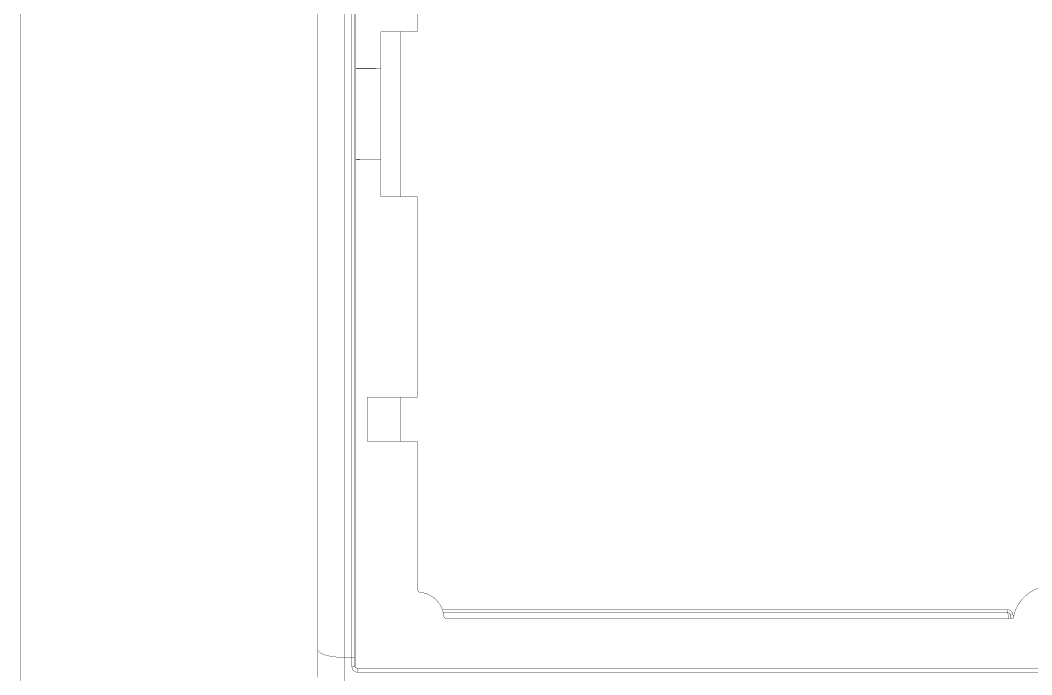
# Model space of a CAD drawing. Header units: inches. Extents: x 0 to 35.2, y -0.7 to 15.9.
# Drawn here: x 11.993 to 13.513, y 11.758 to 12.741 of the extents above; entities that cross this region are included whole.
import ezdxf

# ---------------------------------------------------------------- set-up
doc = ezdxf.new("R2010")
doc.units = ezdxf.units.IN
doc.header["$MEASUREMENT"] = 0
doc.layers.add('Dimensions', color=6, linetype='Continuous')

msp = doc.modelspace()

# ---------------------------------------------------------------- linework, layer by layer
at = {"layer": 'Dimensions'}
for points in [[(11.9933, -0.5315, 0.0005, 0.0005, 0), (11.9933, 15.6102, 0.0005, 0.0005, 0)], [(12.4974, 11.7681, 0.0005, 0.0005, 0), (12.4974, 13.4324, 0.0005, 0.0005, 0)], [(12.4403, 11.7954, 0.0005, 0.0005, 0), (12.4403, 13.4051, 0.0005, 0.0005, 0)], [(12.4797, 11.7838, 0.0005, 0.0005, 0), (12.4797, 13.4167, 0.0005, 0.0005, 0)], [(12.4915, 11.7838, 0.0005, 0.0005, 0), (12.4915, 13.4167, 0.0005, 0.0005, 0)], [(12.4954, 11.785, 0.0005, 0.0005, 0), (12.4954, 13.4155, 0.0005, 0.0005, 0)], [(12.5902, 12.7243, 0.0005, 0.0005, 0), (12.5902, 13.0255, 0.0005, 0.0005, 0)], [(12.5351, 12.7243, 0.0005, 0.0005, 0), (12.5902, 12.7243, 0.0005, 0.0005, 0)], [(12.5351, 12.6692, 0.0005, 0.0005, 0), (12.5351, 12.7243, 0.0005, 0.0005, 0)], [(12.5646, 12.4762, 0.0005, 0.0005, 0), (12.5646, 12.7243, 0.0005, 0.0005, 0)], [(12.4974, 12.6692, 0.0005, 0.0005, 0), (12.5351, 12.6692, 0.0005, 0.0005, 0)], [(12.4974, 12.6686, 0.0005, 0.0005, 0), (12.5351, 12.6692, 0.0005, 0.0005, 0)], [(12.5351, 12.5314, 0.0005, 0.0005, 0), (12.5351, 12.6692, 0.0005, 0.0005, 0)], [(12.4974, 12.5319, 0.0005, 0.0005, 0), (12.5351, 12.5314, 0.0005, 0.0005, 0)], [(12.4974, 12.5314, 0.0005, 0.0005, 0), (12.5351, 12.5314, 0.0005, 0.0005, 0)], [(12.5351, 12.4762, 0.0005, 0.0005, 0), (12.5351, 12.5314, 0.0005, 0.0005, 0)], [(12.5351, 12.4762, 0.0005, 0.0005, 0), (12.5902, 12.4762, 0.0005, 0.0005, 0)], [(12.5902, 12.1751, 0.0005, 0.0005, 0), (12.5902, 12.4762, 0.0005, 0.0005, 0)], [(12.5147, 12.1081, 0.0005, 0.0005, 0), (12.5147, 12.1751, 0.0005, 0.0005, 0)], [(12.5147, 12.1751, 0.0005, 0.0005, 0), (12.5902, 12.1751, 0.0005, 0.0005, 0)], [(12.5646, 12.1081, 0.0005, 0.0005, 0), (12.5646, 12.1751, 0.0005, 0.0005, 0)], [(12.5147, 12.1081, 0.0005, 0.0005, 0), (12.5902, 12.1081, 0.0005, 0.0005, 0)], [(12.5902, 11.8855, 0.0005, 0.0005, 0), (12.5902, 12.1081, 0.0005, 0.0005, 0)], [(12.5938, 11.8816, 0.0005, 0.0005, -0.387795), (12.5902, 11.8855, 0.0005, 0.0005, 0)], [(13.4849, 11.8424, 0.0005, 0.0005, -0.365977), (13.5431, 11.8916, 0.0005, 0.0005, 0)], [(12.5938, 11.8816, 0.0005, 0.0005, -0.361838), (12.6294, 11.846, 0.0005, 0.0005, 0)], [(12.6273, 11.8555, 0.0005, 0.0005, 0), (13.4764, 11.8555, 0.0005, 0.0005, 0)], [(13.4764, 11.8555, 0.0005, 0.0005, 0), (13.4765, 11.8555, 0.0005, 0.0005, 0)], [(13.4764, 11.8517, 0.0005, 0.0005, 0), (13.4764, 11.8555, 0.0005, 0.0005, 0)], [(13.4765, 11.8555, 0.0005, 0.0005, 0), (13.4766, 11.8555, 0.0005, 0.0005, 0)], [(13.4766, 11.8555, 0.0005, 0.0005, 0), (13.4767, 11.8555, 0.0005, 0.0005, 0)], [(13.4767, 11.8555, 0.0005, 0.0005, 0), (13.4768, 11.8555, 0.0005, 0.0005, 0)], [(13.4768, 11.8555, 0.0005, 0.0005, 0), (13.4769, 11.8555, 0.0005, 0.0005, 0)], [(13.4769, 11.8555, 0.0005, 0.0005, 0), (13.477, 11.8555, 0.0005, 0.0005, 0)], [(13.477, 11.8555, 0.0005, 0.0005, 0), (13.4772, 11.8555, 0.0005, 0.0005, 0)], [(13.4772, 11.8555, 0.0005, 0.0005, 0), (13.4773, 11.8555, 0.0005, 0.0005, 0)], [(13.4773, 11.8555, 0.0005, 0.0005, 0), (13.4774, 11.8555, 0.0005, 0.0005, 0)], [(13.4774, 11.8555, 0.0005, 0.0005, 0), (13.4775, 11.8555, 0.0005, 0.0005, 0)], [(13.4775, 11.8555, 0.0005, 0.0005, 0), (13.4776, 11.8554, 0.0005, 0.0005, 0)], [(13.4776, 11.8554, 0.0005, 0.0005, 0), (13.4777, 11.8554, 0.0005, 0.0005, 0)], [(13.4777, 11.8554, 0.0005, 0.0005, 0), (13.4778, 11.8554, 0.0005, 0.0005, 0)], [(13.4778, 11.8554, 0.0005, 0.0005, 0), (13.4779, 11.8554, 0.0005, 0.0005, 0)], [(13.4779, 11.8554, 0.0005, 0.0005, 0), (13.478, 11.8554, 0.0005, 0.0005, 0)], [(13.478, 11.8554, 0.0005, 0.0005, 0), (13.4781, 11.8554, 0.0005, 0.0005, 0)], [(13.4781, 11.8554, 0.0005, 0.0005, 0), (13.4782, 11.8553, 0.0005, 0.0005, 0)], [(13.4782, 11.8553, 0.0005, 0.0005, 0), (13.4783, 11.8553, 0.0005, 0.0005, 0)], [(13.4783, 11.8553, 0.0005, 0.0005, 0), (13.4784, 11.8553, 0.0005, 0.0005, 0)], [(13.4784, 11.8553, 0.0005, 0.0005, 0), (13.4785, 11.8553, 0.0005, 0.0005, 0)], [(13.4785, 11.8553, 0.0005, 0.0005, 0), (13.4786, 11.8552, 0.0005, 0.0005, 0)], [(13.4786, 11.8552, 0.0005, 0.0005, 0), (13.4787, 11.8552, 0.0005, 0.0005, 0)], [(13.4787, 11.8552, 0.0005, 0.0005, 0), (13.4788, 11.8552, 0.0005, 0.0005, 0)], [(13.4788, 11.8552, 0.0005, 0.0005, 0), (13.4789, 11.8551, 0.0005, 0.0005, 0)], [(13.4789, 11.8551, 0.0005, 0.0005, 0), (13.479, 11.8551, 0.0005, 0.0005, 0)], [(13.479, 11.8551, 0.0005, 0.0005, 0), (13.4791, 11.8551, 0.0005, 0.0005, 0)], [(13.4791, 11.8551, 0.0005, 0.0005, 0), (13.4792, 11.855, 0.0005, 0.0005, 0)], [(13.4792, 11.855, 0.0005, 0.0005, 0), (13.4793, 11.855, 0.0005, 0.0005, 0)], [(13.4793, 11.855, 0.0005, 0.0005, 0), (13.4794, 11.8549, 0.0005, 0.0005, 0)], [(13.4794, 11.8549, 0.0005, 0.0005, 0), (13.4795, 11.8549, 0.0005, 0.0005, 0)], [(13.4795, 11.8549, 0.0005, 0.0005, 0), (13.4796, 11.8549, 0.0005, 0.0005, 0)], [(13.4796, 11.8549, 0.0005, 0.0005, 0), (13.4797, 11.8548, 0.0005, 0.0005, 0)], [(13.4797, 11.8548, 0.0005, 0.0005, 0), (13.4797, 11.8548, 0.0005, 0.0005, 0)], [(13.4797, 11.8548, 0.0005, 0.0005, 0), (13.4798, 11.8547, 0.0005, 0.0005, 0)], [(13.4798, 11.8547, 0.0005, 0.0005, 0), (13.4799, 11.8547, 0.0005, 0.0005, 0)], [(13.4799, 11.8547, 0.0005, 0.0005, 0), (13.48, 11.8546, 0.0005, 0.0005, 0)], [(13.48, 11.8546, 0.0005, 0.0005, 0), (13.4801, 11.8546, 0.0005, 0.0005, 0)], [(13.4801, 11.8546, 0.0005, 0.0005, 0), (13.4802, 11.8545, 0.0005, 0.0005, 0)], [(13.4802, 11.8545, 0.0005, 0.0005, 0), (13.4803, 11.8545, 0.0005, 0.0005, 0)], [(13.4803, 11.8545, 0.0005, 0.0005, 0), (13.4804, 11.8544, 0.0005, 0.0005, 0)], [(12.6285, 11.8517, 0.0005, 0.0005, 0), (13.4764, 11.8517, 0.0005, 0.0005, 0)], [(12.6333, 11.8424, 0.0005, 0.0005, -0.387795), (12.6294, 11.846, 0.0005, 0.0005, 0)], [(12.6333, 11.8424, 0.0005, 0.0005, 0), (13.4849, 11.8424, 0.0005, 0.0005, 0)], [(13.4764, 11.8517, 0.0005, 0.0005, 0), (13.4786, 11.8424, 0.0005, 0.0005, 0)], [(13.4764, 11.8517, 0.0005, 0.0005, -0.139328), (13.4785, 11.8511, 0.0005, 0.0005, 0)], [(13.4785, 11.8511, 0.0005, 0.0005, -0.131675), (13.4799, 11.8494, 0.0005, 0.0005, 0)], [(13.4799, 11.8494, 0.0005, 0.0005, -0.024938), (13.4804, 11.8484, 0.0005, 0.0005, 0)], [(13.4804, 11.8544, 0.0005, 0.0005, 0), (13.4805, 11.8544, 0.0005, 0.0005, 0)], [(13.4804, 11.8484, 0.0005, 0.0005, 0), (13.4841, 11.8495, 0.0005, 0.0005, 0)], [(13.4804, 11.8484, 0.0005, 0.0005, 0), (13.4818, 11.8424, 0.0005, 0.0005, 0)], [(13.4804, 11.8484, 0.0005, 0.0005, 0), (13.482, 11.8424, 0.0005, 0.0005, 0)], [(13.4805, 11.8544, 0.0005, 0.0005, 0), (13.4806, 11.8543, 0.0005, 0.0005, 0)], [(13.4806, 11.8543, 0.0005, 0.0005, 0), (13.4807, 11.8543, 0.0005, 0.0005, 0)], [(13.4807, 11.8543, 0.0005, 0.0005, 0), (13.4808, 11.8542, 0.0005, 0.0005, 0)], [(13.4808, 11.8542, 0.0005, 0.0005, 0), (13.4808, 11.8542, 0.0005, 0.0005, 0)], [(13.4808, 11.8542, 0.0005, 0.0005, 0), (13.4809, 11.8541, 0.0005, 0.0005, 0)], [(13.4809, 11.8541, 0.0005, 0.0005, 0), (13.481, 11.854, 0.0005, 0.0005, 0)], [(13.481, 11.854, 0.0005, 0.0005, 0), (13.4811, 11.854, 0.0005, 0.0005, 0)], [(13.4811, 11.854, 0.0005, 0.0005, 0), (13.4812, 11.8539, 0.0005, 0.0005, 0)], [(13.4812, 11.8539, 0.0005, 0.0005, 0), (13.4813, 11.8538, 0.0005, 0.0005, 0)], [(13.4813, 11.8538, 0.0005, 0.0005, 0), (13.4813, 11.8538, 0.0005, 0.0005, 0)], [(13.4813, 11.8538, 0.0005, 0.0005, 0), (13.4814, 11.8537, 0.0005, 0.0005, 0)], [(13.4814, 11.8537, 0.0005, 0.0005, 0), (13.4815, 11.8536, 0.0005, 0.0005, 0)], [(13.4815, 11.8536, 0.0005, 0.0005, 0), (13.4816, 11.8536, 0.0005, 0.0005, 0)], [(13.4816, 11.8536, 0.0005, 0.0005, 0), (13.4817, 11.8535, 0.0005, 0.0005, 0)], [(13.4817, 11.8535, 0.0005, 0.0005, 0), (13.4817, 11.8534, 0.0005, 0.0005, 0)], [(13.4817, 11.8534, 0.0005, 0.0005, 0), (13.4818, 11.8534, 0.0005, 0.0005, 0)], [(13.4818, 11.8534, 0.0005, 0.0005, 0), (13.4819, 11.8533, 0.0005, 0.0005, 0)], [(13.482, 11.8532, 0.0005, 0.0005, 0), (13.4821, 11.8531, 0.0005, 0.0005, 0)], [(13.4819, 11.8533, 0.0005, 0.0005, 0), (13.482, 11.8532, 0.0005, 0.0005, 0)], [(13.4821, 11.8531, 0.0005, 0.0005, 0), (13.4821, 11.8531, 0.0005, 0.0005, 0)], [(13.4821, 11.8531, 0.0005, 0.0005, 0), (13.4822, 11.853, 0.0005, 0.0005, 0)], [(13.4822, 11.853, 0.0005, 0.0005, 0), (13.4823, 11.8529, 0.0005, 0.0005, 0)], [(13.4823, 11.8529, 0.0005, 0.0005, 0), (13.4823, 11.8528, 0.0005, 0.0005, 0)], [(13.4823, 11.8528, 0.0005, 0.0005, 0), (13.4824, 11.8527, 0.0005, 0.0005, 0)], [(13.4824, 11.8527, 0.0005, 0.0005, 0), (13.4825, 11.8527, 0.0005, 0.0005, 0)], [(13.4825, 11.8527, 0.0005, 0.0005, 0), (13.4826, 11.8526, 0.0005, 0.0005, 0)], [(13.4826, 11.8526, 0.0005, 0.0005, 0), (13.4826, 11.8525, 0.0005, 0.0005, 0)], [(13.4827, 11.8524, 0.0005, 0.0005, 0), (13.4827, 11.8523, 0.0005, 0.0005, 0)], [(13.4826, 11.8525, 0.0005, 0.0005, 0), (13.4827, 11.8524, 0.0005, 0.0005, 0)], [(13.4827, 11.8523, 0.0005, 0.0005, 0), (13.4828, 11.8522, 0.0005, 0.0005, 0)], [(13.4828, 11.8522, 0.0005, 0.0005, 0), (13.4829, 11.8522, 0.0005, 0.0005, 0)], [(13.4829, 11.8522, 0.0005, 0.0005, 0), (13.4829, 11.8521, 0.0005, 0.0005, 0)], [(13.4829, 11.8521, 0.0005, 0.0005, 0), (13.483, 11.852, 0.0005, 0.0005, 0)], [(13.483, 11.852, 0.0005, 0.0005, 0), (13.4831, 11.8519, 0.0005, 0.0005, 0)], [(13.4831, 11.8519, 0.0005, 0.0005, 0), (13.4831, 11.8518, 0.0005, 0.0005, 0)], [(13.4831, 11.8518, 0.0005, 0.0005, 0), (13.4832, 11.8517, 0.0005, 0.0005, 0)], [(13.4832, 11.8517, 0.0005, 0.0005, 0), (13.4832, 11.8516, 0.0005, 0.0005, 0)], [(13.4832, 11.8516, 0.0005, 0.0005, 0), (13.4833, 11.8515, 0.0005, 0.0005, 0)], [(13.4833, 11.8515, 0.0005, 0.0005, 0), (13.4833, 11.8514, 0.0005, 0.0005, 0)], [(13.4833, 11.8514, 0.0005, 0.0005, 0), (13.4834, 11.8513, 0.0005, 0.0005, 0)], [(13.4834, 11.8513, 0.0005, 0.0005, 0), (13.4834, 11.8512, 0.0005, 0.0005, 0)], [(13.4834, 11.8512, 0.0005, 0.0005, 0), (13.4835, 11.8512, 0.0005, 0.0005, 0)], [(13.4835, 11.8512, 0.0005, 0.0005, 0), (13.4835, 11.8511, 0.0005, 0.0005, 0)], [(13.4835, 11.8511, 0.0005, 0.0005, 0), (13.4836, 11.851, 0.0005, 0.0005, 0)], [(13.4836, 11.851, 0.0005, 0.0005, 0), (13.4836, 11.8509, 0.0005, 0.0005, 0)], [(13.4836, 11.8509, 0.0005, 0.0005, 0), (13.4837, 11.8508, 0.0005, 0.0005, 0)], [(13.4837, 11.8508, 0.0005, 0.0005, 0), (13.4837, 11.8507, 0.0005, 0.0005, 0)], [(13.4837, 11.8507, 0.0005, 0.0005, 0), (13.4838, 11.8506, 0.0005, 0.0005, 0)], [(13.4838, 11.8506, 0.0005, 0.0005, 0), (13.4838, 11.8505, 0.0005, 0.0005, 0)], [(13.4838, 11.8505, 0.0005, 0.0005, 0), (13.4838, 11.8504, 0.0005, 0.0005, 0)], [(13.4838, 11.8504, 0.0005, 0.0005, 0), (13.4839, 11.8503, 0.0005, 0.0005, 0)], [(13.4839, 11.8503, 0.0005, 0.0005, 0), (13.4839, 11.8502, 0.0005, 0.0005, 0)], [(13.4839, 11.8502, 0.0005, 0.0005, 0), (13.484, 11.8501, 0.0005, 0.0005, 0)], [(13.484, 11.8501, 0.0005, 0.0005, 0), (13.484, 11.85, 0.0005, 0.0005, 0)], [(13.484, 11.85, 0.0005, 0.0005, 0), (13.484, 11.8499, 0.0005, 0.0005, 0)], [(13.484, 11.8499, 0.0005, 0.0005, 0), (13.4841, 11.8498, 0.0005, 0.0005, 0)], [(13.4841, 11.8498, 0.0005, 0.0005, 0), (13.4841, 11.8497, 0.0005, 0.0005, 0)], [(13.4841, 11.8497, 0.0005, 0.0005, 0), (13.4841, 11.8496, 0.0005, 0.0005, 0)], [(13.4841, 11.8496, 0.0005, 0.0005, 0), (13.4841, 11.8495, 0.0005, 0.0005, 0)], [(13.4841, 11.8495, 0.0005, 0.0005, 0), (13.4854, 11.8449, 0.0005, 0.0005, 0)], [(12.4403, 11.7954, 0.0005, 0.0005, 0), (12.4411, 11.7932, 0.0005, 0.0005, 0)], [(12.4403, 11.7538, 0.0005, 0.0005, 0), (12.4403, 11.7954, 0.0005, 0.0005, 0)], [(12.4411, 11.7932, 0.0005, 0.0005, 0), (12.4433, 11.791, 0.0005, 0.0005, 0)], [(12.4433, 11.791, 0.0005, 0.0005, 0), (12.447, 11.789, 0.0005, 0.0005, 0)], [(12.447, 11.789, 0.0005, 0.0005, 0), (12.4519, 11.7872, 0.0005, 0.0005, 0)], [(12.4519, 11.7872, 0.0005, 0.0005, 0), (12.4578, 11.7858, 0.0005, 0.0005, 0)], [(12.4578, 11.7858, 0.0005, 0.0005, 0), (12.4646, 11.7847, 0.0005, 0.0005, 0)], [(12.4646, 11.7847, 0.0005, 0.0005, 0), (12.472, 11.784, 0.0005, 0.0005, 0)], [(12.472, 11.784, 0.0005, 0.0005, 0), (12.4797, 11.7838, 0.0005, 0.0005, 0)], [(12.4797, 11.7838, 0.0005, 0.0005, 0), (12.4915, 11.7838, 0.0005, 0.0005, 0)], [(12.4797, 11.7144, 0.0005, 0.0005, 0), (12.4797, 11.7838, 0.0005, 0.0005, 0)], [(12.4915, 11.7838, 0.0005, 0.0005, 0), (12.4923, 11.7838, 0.0005, 0.0005, 0)], [(12.4915, 11.7698, 0.0005, 0.0005, 0), (12.4915, 11.7838, 0.0005, 0.0005, 0)], [(12.4923, 11.7838, 0.0005, 0.0005, 0), (12.493, 11.7839, 0.0005, 0.0005, 0)], [(12.493, 11.7839, 0.0005, 0.0005, 0), (12.4937, 11.784, 0.0005, 0.0005, 0)], [(12.4937, 11.784, 0.0005, 0.0005, 0), (12.4943, 11.7841, 0.0005, 0.0005, 0)], [(12.4943, 11.7841, 0.0005, 0.0005, 0), (12.4948, 11.7843, 0.0005, 0.0005, 0)], [(12.4948, 11.7843, 0.0005, 0.0005, 0), (12.4951, 11.7845, 0.0005, 0.0005, 0)], [(12.4951, 11.7845, 0.0005, 0.0005, 0), (12.4954, 11.7847, 0.0005, 0.0005, 0)], [(12.4954, 11.7847, 0.0005, 0.0005, 0), (12.4954, 11.785, 0.0005, 0.0005, 0)], [(12.4954, 11.7715, 0.0005, 0.0005, 0), (12.4954, 11.785, 0.0005, 0.0005, 0)], [(12.4938, 11.7701, 0.0005, 0.0005, -0.069905), (12.4915, 11.7698, 0.0005, 0.0005, 0)], [(12.4928, 11.7652, 0.0005, 0.0005, -0.125365), (12.4915, 11.7698, 0.0005, 0.0005, 0)], [(12.4967, 11.7621, 0.0005, 0.0005, -0.161625), (12.4928, 11.7652, 0.0005, 0.0005, 0)], [(12.4947, 11.7705, 0.0005, 0.0005, -0.054122), (12.4938, 11.7701, 0.0005, 0.0005, 0)], [(12.4952, 11.771, 0.0005, 0.0005, -0.117062), (12.4947, 11.7705, 0.0005, 0.0005, 0)], [(12.4954, 11.7715, 0.0005, 0.0005, -0.08112), (12.4952, 11.771, 0.0005, 0.0005, 0)], [(12.4994, 11.7676, 0.0005, 0.0005, -0.414688), (12.4954, 11.7715, 0.0005, 0.0005, 0)], [(12.4994, 11.7616, 0.0005, 0.0005, 0), (12.4994, 11.7676, 0.0005, 0.0005, 0)], [(12.4994, 11.7676, 0.0005, 0.0005, 0), (15.8385, 11.7676, 0.0005, 0.0005, 0)], [(12.4994, 11.7616, 0.0005, 0.0005, -0.049881), (12.4967, 11.7621, 0.0005, 0.0005, 0)], [(12.4994, 11.7616, 0.0005, 0.0005, 0), (15.8385, 11.7616, 0.0005, 0.0005, 0)]]:
    msp.add_lwpolyline(points, format="xyseb", dxfattribs=at)
for points in [[(12.535, 12.7243, 0.00025, 0.00025, 1), (12.5352, 12.7243, 0.00025, 0.00025, 1)], [(12.535, 12.7243, 0.00025, 0.00025, 1), (12.5352, 12.7243, 0.00025, 0.00025, 1)], [(12.5645, 12.7243, 0.00025, 0.00025, 1), (12.5647, 12.7243, 0.00025, 0.00025, 1)], [(12.5901, 12.7243, 0.00025, 0.00025, 1), (12.5903, 12.7243, 0.00025, 0.00025, 1)], [(12.5901, 12.7243, 0.00025, 0.00025, 1), (12.5903, 12.7243, 0.00025, 0.00025, 1)], [(12.4973, 12.6692, 0.00025, 0.00025, 1), (12.4975, 12.6692, 0.00025, 0.00025, 1)], [(12.4973, 12.6686, 0.00025, 0.00025, 1), (12.4975, 12.6686, 0.00025, 0.00025, 1)], [(12.535, 12.6692, 0.00025, 0.00025, 1), (12.5352, 12.6692, 0.00025, 0.00025, 1)], [(12.535, 12.6692, 0.00025, 0.00025, 1), (12.5352, 12.6692, 0.00025, 0.00025, 1)], [(12.535, 12.6692, 0.00025, 0.00025, 1), (12.5352, 12.6692, 0.00025, 0.00025, 1)], [(12.535, 12.6692, 0.00025, 0.00025, 1), (12.5352, 12.6692, 0.00025, 0.00025, 1)], [(12.4973, 12.5319, 0.00025, 0.00025, 1), (12.4975, 12.5319, 0.00025, 0.00025, 1)], [(12.4973, 12.5314, 0.00025, 0.00025, 1), (12.4975, 12.5314, 0.00025, 0.00025, 1)], [(12.535, 12.5314, 0.00025, 0.00025, 1), (12.5352, 12.5314, 0.00025, 0.00025, 1)], [(12.535, 12.5314, 0.00025, 0.00025, 1), (12.5352, 12.5314, 0.00025, 0.00025, 1)], [(12.535, 12.5314, 0.00025, 0.00025, 1), (12.5352, 12.5314, 0.00025, 0.00025, 1)], [(12.535, 12.5314, 0.00025, 0.00025, 1), (12.5352, 12.5314, 0.00025, 0.00025, 1)], [(12.535, 12.4762, 0.00025, 0.00025, 1), (12.5352, 12.4762, 0.00025, 0.00025, 1)], [(12.535, 12.4762, 0.00025, 0.00025, 1), (12.5352, 12.4762, 0.00025, 0.00025, 1)], [(12.5645, 12.4762, 0.00025, 0.00025, 1), (12.5647, 12.4762, 0.00025, 0.00025, 1)], [(12.5901, 12.4762, 0.00025, 0.00025, 1), (12.5903, 12.4762, 0.00025, 0.00025, 1)], [(12.5901, 12.4762, 0.00025, 0.00025, 1), (12.5903, 12.4762, 0.00025, 0.00025, 1)], [(12.5146, 12.1751, 0.00025, 0.00025, 1), (12.5148, 12.1751, 0.00025, 0.00025, 1)], [(12.5146, 12.1751, 0.00025, 0.00025, 1), (12.5148, 12.1751, 0.00025, 0.00025, 1)], [(12.5645, 12.1751, 0.00025, 0.00025, 1), (12.5647, 12.1751, 0.00025, 0.00025, 1)], [(12.5901, 12.1751, 0.00025, 0.00025, 1), (12.5903, 12.1751, 0.00025, 0.00025, 1)], [(12.5901, 12.1751, 0.00025, 0.00025, 1), (12.5903, 12.1751, 0.00025, 0.00025, 1)], [(12.5146, 12.1081, 0.00025, 0.00025, 1), (12.5148, 12.1081, 0.00025, 0.00025, 1)], [(12.5146, 12.1081, 0.00025, 0.00025, 1), (12.5148, 12.1081, 0.00025, 0.00025, 1)], [(12.5645, 12.1081, 0.00025, 0.00025, 1), (12.5647, 12.1081, 0.00025, 0.00025, 1)], [(12.5901, 12.1081, 0.00025, 0.00025, 1), (12.5903, 12.1081, 0.00025, 0.00025, 1)], [(12.5901, 12.1081, 0.00025, 0.00025, 1), (12.5903, 12.1081, 0.00025, 0.00025, 1)], [(12.5901, 11.8855, 0.00025, 0.00025, 1), (12.5903, 11.8855, 0.00025, 0.00025, 1)], [(12.5901, 11.8855, 0.00025, 0.00025, 1), (12.5903, 11.8855, 0.00025, 0.00025, 1)], [(12.5937, 11.8816, 0.00025, 0.00025, 1), (12.5939, 11.8816, 0.00025, 0.00025, 1)], [(12.5937, 11.8816, 0.00025, 0.00025, 1), (12.5939, 11.8816, 0.00025, 0.00025, 1)], [(12.6272, 11.8555, 0.00025, 0.00025, 1), (12.6274, 11.8555, 0.00025, 0.00025, 1)], [(13.4763, 11.8555, 0.00025, 0.00025, 1), (13.4766, 11.8555, 0.00025, 0.00025, 1)], [(13.4763, 11.8555, 0.00025, 0.00025, 1), (13.4766, 11.8555, 0.00025, 0.00025, 1)], [(13.4763, 11.8555, 0.00025, 0.00025, 1), (13.4766, 11.8555, 0.00025, 0.00025, 1)], [(13.4764, 11.8555, 0.00025, 0.00025, 1), (13.4767, 11.8555, 0.00025, 0.00025, 1)], [(13.4764, 11.8555, 0.00025, 0.00025, 1), (13.4767, 11.8555, 0.00025, 0.00025, 1)], [(13.4765, 11.8555, 0.00025, 0.00025, 1), (13.4768, 11.8555, 0.00025, 0.00025, 1)], [(13.4765, 11.8555, 0.00025, 0.00025, 1), (13.4768, 11.8555, 0.00025, 0.00025, 1)], [(13.4766, 11.8555, 0.00025, 0.00025, 1), (13.4769, 11.8555, 0.00025, 0.00025, 1)], [(13.4766, 11.8555, 0.00025, 0.00025, 1), (13.4769, 11.8555, 0.00025, 0.00025, 1)], [(13.4767, 11.8555, 0.00025, 0.00025, 1), (13.477, 11.8555, 0.00025, 0.00025, 1)], [(13.4767, 11.8555, 0.00025, 0.00025, 1), (13.477, 11.8555, 0.00025, 0.00025, 1)], [(13.4768, 11.8555, 0.00025, 0.00025, 1), (13.4771, 11.8555, 0.00025, 0.00025, 1)], [(13.4768, 11.8555, 0.00025, 0.00025, 1), (13.4771, 11.8555, 0.00025, 0.00025, 1)], [(13.4769, 11.8555, 0.00025, 0.00025, 1), (13.4772, 11.8555, 0.00025, 0.00025, 1)], [(13.4769, 11.8555, 0.00025, 0.00025, 1), (13.4772, 11.8555, 0.00025, 0.00025, 1)], [(13.477, 11.8555, 0.00025, 0.00025, 1), (13.4773, 11.8555, 0.00025, 0.00025, 1)], [(13.477, 11.8555, 0.00025, 0.00025, 1), (13.4773, 11.8555, 0.00025, 0.00025, 1)], [(13.4771, 11.8555, 0.00025, 0.00025, 1), (13.4774, 11.8555, 0.00025, 0.00025, 1)], [(13.4771, 11.8555, 0.00025, 0.00025, 1), (13.4774, 11.8555, 0.00025, 0.00025, 1)], [(13.4772, 11.8555, 0.00025, 0.00025, 1), (13.4775, 11.8555, 0.00025, 0.00025, 1)], [(13.4772, 11.8555, 0.00025, 0.00025, 1), (13.4775, 11.8555, 0.00025, 0.00025, 1)], [(13.4773, 11.8555, 0.00025, 0.00025, 1), (13.4776, 11.8555, 0.00025, 0.00025, 1)], [(13.4773, 11.8555, 0.00025, 0.00025, 1), (13.4776, 11.8555, 0.00025, 0.00025, 1)], [(13.4774, 11.8554, 0.00025, 0.00025, 1), (13.4777, 11.8554, 0.00025, 0.00025, 1)], [(13.4774, 11.8554, 0.00025, 0.00025, 1), (13.4777, 11.8554, 0.00025, 0.00025, 1)], [(13.4775, 11.8554, 0.00025, 0.00025, 1), (13.4778, 11.8554, 0.00025, 0.00025, 1)], [(13.4775, 11.8554, 0.00025, 0.00025, 1), (13.4778, 11.8554, 0.00025, 0.00025, 1)], [(13.4776, 11.8554, 0.00025, 0.00025, 1), (13.4779, 11.8554, 0.00025, 0.00025, 1)], [(13.4776, 11.8554, 0.00025, 0.00025, 1), (13.4779, 11.8554, 0.00025, 0.00025, 1)], [(13.4777, 11.8554, 0.00025, 0.00025, 1), (13.478, 11.8554, 0.00025, 0.00025, 1)], [(13.4777, 11.8554, 0.00025, 0.00025, 1), (13.478, 11.8554, 0.00025, 0.00025, 1)], [(13.4778, 11.8554, 0.00025, 0.00025, 1), (13.4781, 11.8554, 0.00025, 0.00025, 1)], [(13.4778, 11.8554, 0.00025, 0.00025, 1), (13.4781, 11.8554, 0.00025, 0.00025, 1)], [(13.4779, 11.8554, 0.00025, 0.00025, 1), (13.4782, 11.8554, 0.00025, 0.00025, 1)], [(13.4779, 11.8554, 0.00025, 0.00025, 1), (13.4782, 11.8554, 0.00025, 0.00025, 1)], [(13.478, 11.8553, 0.00025, 0.00025, 1), (13.4783, 11.8553, 0.00025, 0.00025, 1)], [(13.478, 11.8553, 0.00025, 0.00025, 1), (13.4783, 11.8553, 0.00025, 0.00025, 1)], [(13.4782, 11.8553, 0.00025, 0.00025, 1), (13.4784, 11.8553, 0.00025, 0.00025, 1)], [(13.4782, 11.8553, 0.00025, 0.00025, 1), (13.4784, 11.8553, 0.00025, 0.00025, 1)], [(13.4783, 11.8553, 0.00025, 0.00025, 1), (13.4785, 11.8553, 0.00025, 0.00025, 1)], [(13.4783, 11.8553, 0.00025, 0.00025, 1), (13.4785, 11.8553, 0.00025, 0.00025, 1)], [(13.4784, 11.8553, 0.00025, 0.00025, 1), (13.4786, 11.8553, 0.00025, 0.00025, 1)], [(13.4784, 11.8553, 0.00025, 0.00025, 1), (13.4786, 11.8553, 0.00025, 0.00025, 1)], [(13.4785, 11.8552, 0.00025, 0.00025, 1), (13.4787, 11.8552, 0.00025, 0.00025, 1)], [(13.4785, 11.8552, 0.00025, 0.00025, 1), (13.4787, 11.8552, 0.00025, 0.00025, 1)], [(13.4786, 11.8552, 0.00025, 0.00025, 1), (13.4788, 11.8552, 0.00025, 0.00025, 1)], [(13.4786, 11.8552, 0.00025, 0.00025, 1), (13.4788, 11.8552, 0.00025, 0.00025, 1)], [(13.4787, 11.8552, 0.00025, 0.00025, 1), (13.4789, 11.8552, 0.00025, 0.00025, 1)], [(13.4787, 11.8552, 0.00025, 0.00025, 1), (13.4789, 11.8552, 0.00025, 0.00025, 1)], [(13.4788, 11.8551, 0.00025, 0.00025, 1), (13.479, 11.8551, 0.00025, 0.00025, 1)], [(13.4788, 11.8551, 0.00025, 0.00025, 1), (13.479, 11.8551, 0.00025, 0.00025, 1)], [(13.4789, 11.8551, 0.00025, 0.00025, 1), (13.4791, 11.8551, 0.00025, 0.00025, 1)], [(13.4789, 11.8551, 0.00025, 0.00025, 1), (13.4791, 11.8551, 0.00025, 0.00025, 1)], [(13.4789, 11.8551, 0.00025, 0.00025, 1), (13.4792, 11.8551, 0.00025, 0.00025, 1)], [(13.4789, 11.8551, 0.00025, 0.00025, 1), (13.4792, 11.8551, 0.00025, 0.00025, 1)], [(13.479, 11.855, 0.00025, 0.00025, 1), (13.4793, 11.855, 0.00025, 0.00025, 1)], [(13.479, 11.855, 0.00025, 0.00025, 1), (13.4793, 11.855, 0.00025, 0.00025, 1)], [(13.4791, 11.855, 0.00025, 0.00025, 1), (13.4794, 11.855, 0.00025, 0.00025, 1)], [(13.4791, 11.855, 0.00025, 0.00025, 1), (13.4794, 11.855, 0.00025, 0.00025, 1)], [(13.4792, 11.8549, 0.00025, 0.00025, 1), (13.4795, 11.8549, 0.00025, 0.00025, 1)], [(13.4792, 11.8549, 0.00025, 0.00025, 1), (13.4795, 11.8549, 0.00025, 0.00025, 1)], [(13.4793, 11.8549, 0.00025, 0.00025, 1), (13.4796, 11.8549, 0.00025, 0.00025, 1)], [(13.4793, 11.8549, 0.00025, 0.00025, 1), (13.4796, 11.8549, 0.00025, 0.00025, 1)], [(13.4794, 11.8549, 0.00025, 0.00025, 1), (13.4797, 11.8549, 0.00025, 0.00025, 1)], [(13.4794, 11.8549, 0.00025, 0.00025, 1), (13.4797, 11.8549, 0.00025, 0.00025, 1)], [(13.4795, 11.8548, 0.00025, 0.00025, 1), (13.4798, 11.8548, 0.00025, 0.00025, 1)], [(13.4795, 11.8548, 0.00025, 0.00025, 1), (13.4798, 11.8548, 0.00025, 0.00025, 1)], [(13.4796, 11.8548, 0.00025, 0.00025, 1), (13.4799, 11.8548, 0.00025, 0.00025, 1)], [(13.4796, 11.8548, 0.00025, 0.00025, 1), (13.4799, 11.8548, 0.00025, 0.00025, 1)], [(13.4797, 11.8547, 0.00025, 0.00025, 1), (13.48, 11.8547, 0.00025, 0.00025, 1)], [(13.4797, 11.8547, 0.00025, 0.00025, 1), (13.48, 11.8547, 0.00025, 0.00025, 1)], [(13.4798, 11.8547, 0.00025, 0.00025, 1), (13.4801, 11.8547, 0.00025, 0.00025, 1)], [(13.4798, 11.8547, 0.00025, 0.00025, 1), (13.4801, 11.8547, 0.00025, 0.00025, 1)], [(13.4799, 11.8546, 0.00025, 0.00025, 1), (13.4802, 11.8546, 0.00025, 0.00025, 1)], [(13.4799, 11.8546, 0.00025, 0.00025, 1), (13.4802, 11.8546, 0.00025, 0.00025, 1)], [(13.48, 11.8546, 0.00025, 0.00025, 1), (13.4802, 11.8546, 0.00025, 0.00025, 1)], [(13.48, 11.8546, 0.00025, 0.00025, 1), (13.4802, 11.8546, 0.00025, 0.00025, 1)], [(13.4801, 11.8545, 0.00025, 0.00025, 1), (13.4803, 11.8545, 0.00025, 0.00025, 1)], [(13.4801, 11.8545, 0.00025, 0.00025, 1), (13.4803, 11.8545, 0.00025, 0.00025, 1)], [(13.4802, 11.8545, 0.00025, 0.00025, 1), (13.4804, 11.8545, 0.00025, 0.00025, 1)], [(13.4802, 11.8545, 0.00025, 0.00025, 1), (13.4804, 11.8545, 0.00025, 0.00025, 1)], [(12.6283, 11.8517, 0.00025, 0.00025, 1), (12.6286, 11.8517, 0.00025, 0.00025, 1)], [(12.6293, 11.846, 0.00025, 0.00025, 1), (12.6295, 11.846, 0.00025, 0.00025, 1)], [(12.6293, 11.846, 0.00025, 0.00025, 1), (12.6295, 11.846, 0.00025, 0.00025, 1)], [(12.6332, 11.8424, 0.00025, 0.00025, 1), (12.6335, 11.8424, 0.00025, 0.00025, 1)], [(12.6332, 11.8424, 0.00025, 0.00025, 1), (12.6335, 11.8424, 0.00025, 0.00025, 1)], [(13.4763, 11.8517, 0.00025, 0.00025, 1), (13.4766, 11.8517, 0.00025, 0.00025, 1)], [(13.4763, 11.8517, 0.00025, 0.00025, 1), (13.4766, 11.8517, 0.00025, 0.00025, 1)], [(13.4763, 11.8517, 0.00025, 0.00025, 1), (13.4766, 11.8517, 0.00025, 0.00025, 1)], [(13.4763, 11.8517, 0.00025, 0.00025, 1), (13.4766, 11.8517, 0.00025, 0.00025, 1)], [(13.4784, 11.8511, 0.00025, 0.00025, 1), (13.4786, 11.8511, 0.00025, 0.00025, 1)], [(13.4784, 11.8511, 0.00025, 0.00025, 1), (13.4786, 11.8511, 0.00025, 0.00025, 1)], [(13.4785, 11.8424, 0.00025, 0.00025, 1), (13.4788, 11.8424, 0.00025, 0.00025, 1)], [(13.4798, 11.8494, 0.00025, 0.00025, 1), (13.4801, 11.8494, 0.00025, 0.00025, 1)], [(13.4798, 11.8494, 0.00025, 0.00025, 1), (13.4801, 11.8494, 0.00025, 0.00025, 1)], [(13.4803, 11.8544, 0.00025, 0.00025, 1), (13.4805, 11.8544, 0.00025, 0.00025, 1)], [(13.4803, 11.8544, 0.00025, 0.00025, 1), (13.4805, 11.8544, 0.00025, 0.00025, 1)], [(13.4802, 11.8484, 0.00025, 0.00025, 1), (13.4805, 11.8484, 0.00025, 0.00025, 1)], [(13.4802, 11.8484, 0.00025, 0.00025, 1), (13.4805, 11.8484, 0.00025, 0.00025, 1)], [(13.4802, 11.8484, 0.00025, 0.00025, 1), (13.4805, 11.8484, 0.00025, 0.00025, 1)], [(13.4802, 11.8484, 0.00025, 0.00025, 1), (13.4805, 11.8484, 0.00025, 0.00025, 1)], [(13.4804, 11.8544, 0.00025, 0.00025, 1), (13.4806, 11.8544, 0.00025, 0.00025, 1)], [(13.4804, 11.8544, 0.00025, 0.00025, 1), (13.4806, 11.8544, 0.00025, 0.00025, 1)], [(13.4805, 11.8543, 0.00025, 0.00025, 1), (13.4807, 11.8543, 0.00025, 0.00025, 1)], [(13.4805, 11.8543, 0.00025, 0.00025, 1), (13.4807, 11.8543, 0.00025, 0.00025, 1)], [(13.4805, 11.8543, 0.00025, 0.00025, 1), (13.4808, 11.8543, 0.00025, 0.00025, 1)], [(13.4805, 11.8543, 0.00025, 0.00025, 1), (13.4808, 11.8543, 0.00025, 0.00025, 1)], [(13.4806, 11.8542, 0.00025, 0.00025, 1), (13.4809, 11.8542, 0.00025, 0.00025, 1)], [(13.4806, 11.8542, 0.00025, 0.00025, 1), (13.4809, 11.8542, 0.00025, 0.00025, 1)], [(13.4807, 11.8542, 0.00025, 0.00025, 1), (13.481, 11.8542, 0.00025, 0.00025, 1)], [(13.4807, 11.8542, 0.00025, 0.00025, 1), (13.481, 11.8542, 0.00025, 0.00025, 1)], [(13.4808, 11.8541, 0.00025, 0.00025, 1), (13.4811, 11.8541, 0.00025, 0.00025, 1)], [(13.4808, 11.8541, 0.00025, 0.00025, 1), (13.4811, 11.8541, 0.00025, 0.00025, 1)], [(13.4809, 11.854, 0.00025, 0.00025, 1), (13.4811, 11.854, 0.00025, 0.00025, 1)], [(13.4809, 11.854, 0.00025, 0.00025, 1), (13.4811, 11.854, 0.00025, 0.00025, 1)], [(13.481, 11.854, 0.00025, 0.00025, 1), (13.4812, 11.854, 0.00025, 0.00025, 1)], [(13.481, 11.854, 0.00025, 0.00025, 1), (13.4812, 11.854, 0.00025, 0.00025, 1)], [(13.4811, 11.8539, 0.00025, 0.00025, 1), (13.4813, 11.8539, 0.00025, 0.00025, 1)], [(13.4811, 11.8539, 0.00025, 0.00025, 1), (13.4813, 11.8539, 0.00025, 0.00025, 1)], [(13.4811, 11.8538, 0.00025, 0.00025, 1), (13.4814, 11.8538, 0.00025, 0.00025, 1)], [(13.4811, 11.8538, 0.00025, 0.00025, 1), (13.4814, 11.8538, 0.00025, 0.00025, 1)], [(13.4812, 11.8538, 0.00025, 0.00025, 1), (13.4815, 11.8538, 0.00025, 0.00025, 1)], [(13.4812, 11.8538, 0.00025, 0.00025, 1), (13.4815, 11.8538, 0.00025, 0.00025, 1)], [(13.4813, 11.8537, 0.00025, 0.00025, 1), (13.4816, 11.8537, 0.00025, 0.00025, 1)], [(13.4813, 11.8537, 0.00025, 0.00025, 1), (13.4816, 11.8537, 0.00025, 0.00025, 1)], [(13.4814, 11.8536, 0.00025, 0.00025, 1), (13.4816, 11.8536, 0.00025, 0.00025, 1)], [(13.4814, 11.8536, 0.00025, 0.00025, 1), (13.4816, 11.8536, 0.00025, 0.00025, 1)], [(13.4815, 11.8536, 0.00025, 0.00025, 1), (13.4817, 11.8536, 0.00025, 0.00025, 1)], [(13.4815, 11.8536, 0.00025, 0.00025, 1), (13.4817, 11.8536, 0.00025, 0.00025, 1)], [(13.4815, 11.8535, 0.00025, 0.00025, 1), (13.4818, 11.8535, 0.00025, 0.00025, 1)], [(13.4815, 11.8535, 0.00025, 0.00025, 1), (13.4818, 11.8535, 0.00025, 0.00025, 1)], [(13.4816, 11.8534, 0.00025, 0.00025, 1), (13.4819, 11.8534, 0.00025, 0.00025, 1)], [(13.4816, 11.8534, 0.00025, 0.00025, 1), (13.4819, 11.8534, 0.00025, 0.00025, 1)], [(13.4817, 11.8424, 0.00025, 0.00025, 1), (13.4819, 11.8424, 0.00025, 0.00025, 1)], [(13.4817, 11.8534, 0.00025, 0.00025, 1), (13.482, 11.8534, 0.00025, 0.00025, 1)], [(13.4817, 11.8534, 0.00025, 0.00025, 1), (13.482, 11.8534, 0.00025, 0.00025, 1)], [(13.4819, 11.8532, 0.00025, 0.00025, 1), (13.4821, 11.8532, 0.00025, 0.00025, 1)], [(13.4818, 11.8533, 0.00025, 0.00025, 1), (13.482, 11.8533, 0.00025, 0.00025, 1)], [(13.4819, 11.8532, 0.00025, 0.00025, 1), (13.4821, 11.8532, 0.00025, 0.00025, 1)], [(13.4818, 11.8533, 0.00025, 0.00025, 1), (13.482, 11.8533, 0.00025, 0.00025, 1)], [(13.4819, 11.8424, 0.00025, 0.00025, 1), (13.4821, 11.8424, 0.00025, 0.00025, 1)], [(13.4819, 11.8531, 0.00025, 0.00025, 1), (13.4822, 11.8531, 0.00025, 0.00025, 1)], [(13.4819, 11.8531, 0.00025, 0.00025, 1), (13.4822, 11.8531, 0.00025, 0.00025, 1)], [(13.482, 11.8531, 0.00025, 0.00025, 1), (13.4823, 11.8531, 0.00025, 0.00025, 1)], [(13.482, 11.8531, 0.00025, 0.00025, 1), (13.4823, 11.8531, 0.00025, 0.00025, 1)], [(13.4821, 11.853, 0.00025, 0.00025, 1), (13.4823, 11.853, 0.00025, 0.00025, 1)], [(13.4821, 11.853, 0.00025, 0.00025, 1), (13.4823, 11.853, 0.00025, 0.00025, 1)], [(13.4821, 11.8529, 0.00025, 0.00025, 1), (13.4824, 11.8529, 0.00025, 0.00025, 1)], [(13.4821, 11.8529, 0.00025, 0.00025, 1), (13.4824, 11.8529, 0.00025, 0.00025, 1)], [(13.4822, 11.8528, 0.00025, 0.00025, 1), (13.4825, 11.8528, 0.00025, 0.00025, 1)], [(13.4822, 11.8528, 0.00025, 0.00025, 1), (13.4825, 11.8528, 0.00025, 0.00025, 1)], [(13.4823, 11.8527, 0.00025, 0.00025, 1), (13.4825, 11.8527, 0.00025, 0.00025, 1)], [(13.4823, 11.8527, 0.00025, 0.00025, 1), (13.4825, 11.8527, 0.00025, 0.00025, 1)], [(13.4824, 11.8527, 0.00025, 0.00025, 1), (13.4826, 11.8527, 0.00025, 0.00025, 1)], [(13.4824, 11.8527, 0.00025, 0.00025, 1), (13.4826, 11.8527, 0.00025, 0.00025, 1)], [(13.4824, 11.8526, 0.00025, 0.00025, 1), (13.4827, 11.8526, 0.00025, 0.00025, 1)], [(13.4824, 11.8526, 0.00025, 0.00025, 1), (13.4827, 11.8526, 0.00025, 0.00025, 1)], [(13.4826, 11.8524, 0.00025, 0.00025, 1), (13.4828, 11.8524, 0.00025, 0.00025, 1)], [(13.4825, 11.8525, 0.00025, 0.00025, 1), (13.4827, 11.8525, 0.00025, 0.00025, 1)], [(13.4826, 11.8524, 0.00025, 0.00025, 1), (13.4828, 11.8524, 0.00025, 0.00025, 1)], [(13.4825, 11.8525, 0.00025, 0.00025, 1), (13.4827, 11.8525, 0.00025, 0.00025, 1)], [(13.4826, 11.8523, 0.00025, 0.00025, 1), (13.4829, 11.8523, 0.00025, 0.00025, 1)], [(13.4826, 11.8523, 0.00025, 0.00025, 1), (13.4829, 11.8523, 0.00025, 0.00025, 1)], [(13.4827, 11.8522, 0.00025, 0.00025, 1), (13.4829, 11.8522, 0.00025, 0.00025, 1)], [(13.4827, 11.8522, 0.00025, 0.00025, 1), (13.4829, 11.8522, 0.00025, 0.00025, 1)], [(13.4827, 11.8522, 0.00025, 0.00025, 1), (13.483, 11.8522, 0.00025, 0.00025, 1)], [(13.4827, 11.8522, 0.00025, 0.00025, 1), (13.483, 11.8522, 0.00025, 0.00025, 1)], [(13.4828, 11.8521, 0.00025, 0.00025, 1), (13.4831, 11.8521, 0.00025, 0.00025, 1)], [(13.4828, 11.8521, 0.00025, 0.00025, 1), (13.4831, 11.8521, 0.00025, 0.00025, 1)], [(13.4829, 11.852, 0.00025, 0.00025, 1), (13.4831, 11.852, 0.00025, 0.00025, 1)], [(13.4829, 11.852, 0.00025, 0.00025, 1), (13.4831, 11.852, 0.00025, 0.00025, 1)], [(13.4829, 11.8519, 0.00025, 0.00025, 1), (13.4832, 11.8519, 0.00025, 0.00025, 1)], [(13.4829, 11.8519, 0.00025, 0.00025, 1), (13.4832, 11.8519, 0.00025, 0.00025, 1)], [(13.483, 11.8518, 0.00025, 0.00025, 1), (13.4832, 11.8518, 0.00025, 0.00025, 1)], [(13.483, 11.8518, 0.00025, 0.00025, 1), (13.4832, 11.8518, 0.00025, 0.00025, 1)], [(13.483, 11.8517, 0.00025, 0.00025, 1), (13.4833, 11.8517, 0.00025, 0.00025, 1)], [(13.483, 11.8517, 0.00025, 0.00025, 1), (13.4833, 11.8517, 0.00025, 0.00025, 1)], [(13.4831, 11.8516, 0.00025, 0.00025, 1), (13.4834, 11.8516, 0.00025, 0.00025, 1)], [(13.4831, 11.8516, 0.00025, 0.00025, 1), (13.4834, 11.8516, 0.00025, 0.00025, 1)], [(13.4832, 11.8515, 0.00025, 0.00025, 1), (13.4834, 11.8515, 0.00025, 0.00025, 1)], [(13.4832, 11.8515, 0.00025, 0.00025, 1), (13.4834, 11.8515, 0.00025, 0.00025, 1)], [(13.4832, 11.8514, 0.00025, 0.00025, 1), (13.4835, 11.8514, 0.00025, 0.00025, 1)], [(13.4832, 11.8514, 0.00025, 0.00025, 1), (13.4835, 11.8514, 0.00025, 0.00025, 1)], [(13.4833, 11.8513, 0.00025, 0.00025, 1), (13.4835, 11.8513, 0.00025, 0.00025, 1)], [(13.4833, 11.8513, 0.00025, 0.00025, 1), (13.4835, 11.8513, 0.00025, 0.00025, 1)], [(13.4833, 11.8512, 0.00025, 0.00025, 1), (13.4836, 11.8512, 0.00025, 0.00025, 1)], [(13.4833, 11.8512, 0.00025, 0.00025, 1), (13.4836, 11.8512, 0.00025, 0.00025, 1)], [(13.4834, 11.8512, 0.00025, 0.00025, 1), (13.4836, 11.8512, 0.00025, 0.00025, 1)], [(13.4834, 11.8512, 0.00025, 0.00025, 1), (13.4836, 11.8512, 0.00025, 0.00025, 1)], [(13.4834, 11.8511, 0.00025, 0.00025, 1), (13.4837, 11.8511, 0.00025, 0.00025, 1)], [(13.4834, 11.8511, 0.00025, 0.00025, 1), (13.4837, 11.8511, 0.00025, 0.00025, 1)], [(13.4835, 11.851, 0.00025, 0.00025, 1), (13.4837, 11.851, 0.00025, 0.00025, 1)], [(13.4835, 11.851, 0.00025, 0.00025, 1), (13.4837, 11.851, 0.00025, 0.00025, 1)], [(13.4835, 11.8509, 0.00025, 0.00025, 1), (13.4838, 11.8509, 0.00025, 0.00025, 1)], [(13.4835, 11.8509, 0.00025, 0.00025, 1), (13.4838, 11.8509, 0.00025, 0.00025, 1)], [(13.4836, 11.8508, 0.00025, 0.00025, 1), (13.4838, 11.8508, 0.00025, 0.00025, 1)], [(13.4836, 11.8508, 0.00025, 0.00025, 1), (13.4838, 11.8508, 0.00025, 0.00025, 1)], [(13.4836, 11.8507, 0.00025, 0.00025, 1), (13.4838, 11.8507, 0.00025, 0.00025, 1)], [(13.4836, 11.8507, 0.00025, 0.00025, 1), (13.4838, 11.8507, 0.00025, 0.00025, 1)], [(13.4836, 11.8506, 0.00025, 0.00025, 1), (13.4839, 11.8506, 0.00025, 0.00025, 1)], [(13.4836, 11.8506, 0.00025, 0.00025, 1), (13.4839, 11.8506, 0.00025, 0.00025, 1)], [(13.4837, 11.8505, 0.00025, 0.00025, 1), (13.4839, 11.8505, 0.00025, 0.00025, 1)], [(13.4837, 11.8505, 0.00025, 0.00025, 1), (13.4839, 11.8505, 0.00025, 0.00025, 1)], [(13.4837, 11.8504, 0.00025, 0.00025, 1), (13.484, 11.8504, 0.00025, 0.00025, 1)], [(13.4837, 11.8504, 0.00025, 0.00025, 1), (13.484, 11.8504, 0.00025, 0.00025, 1)], [(13.4838, 11.8503, 0.00025, 0.00025, 1), (13.484, 11.8503, 0.00025, 0.00025, 1)], [(13.4838, 11.8503, 0.00025, 0.00025, 1), (13.484, 11.8503, 0.00025, 0.00025, 1)], [(13.4838, 11.8502, 0.00025, 0.00025, 1), (13.484, 11.8502, 0.00025, 0.00025, 1)], [(13.4838, 11.8502, 0.00025, 0.00025, 1), (13.484, 11.8502, 0.00025, 0.00025, 1)], [(13.4838, 11.8501, 0.00025, 0.00025, 1), (13.4841, 11.8501, 0.00025, 0.00025, 1)], [(13.4838, 11.8501, 0.00025, 0.00025, 1), (13.4841, 11.8501, 0.00025, 0.00025, 1)], [(13.4839, 11.85, 0.00025, 0.00025, 1), (13.4841, 11.85, 0.00025, 0.00025, 1)], [(13.4839, 11.85, 0.00025, 0.00025, 1), (13.4841, 11.85, 0.00025, 0.00025, 1)], [(13.4839, 11.8499, 0.00025, 0.00025, 1), (13.4842, 11.8499, 0.00025, 0.00025, 1)], [(13.4839, 11.8499, 0.00025, 0.00025, 1), (13.4842, 11.8499, 0.00025, 0.00025, 1)], [(13.4839, 11.8498, 0.00025, 0.00025, 1), (13.4842, 11.8498, 0.00025, 0.00025, 1)], [(13.4839, 11.8498, 0.00025, 0.00025, 1), (13.4842, 11.8498, 0.00025, 0.00025, 1)], [(13.484, 11.8497, 0.00025, 0.00025, 1), (13.4842, 11.8497, 0.00025, 0.00025, 1)], [(13.484, 11.8497, 0.00025, 0.00025, 1), (13.4842, 11.8497, 0.00025, 0.00025, 1)], [(13.484, 11.8496, 0.00025, 0.00025, 1), (13.4842, 11.8496, 0.00025, 0.00025, 1)], [(13.484, 11.8496, 0.00025, 0.00025, 1), (13.4842, 11.8496, 0.00025, 0.00025, 1)], [(13.484, 11.8495, 0.00025, 0.00025, 1), (13.4843, 11.8495, 0.00025, 0.00025, 1)], [(13.484, 11.8495, 0.00025, 0.00025, 1), (13.4843, 11.8495, 0.00025, 0.00025, 1)], [(13.484, 11.8495, 0.00025, 0.00025, 1), (13.4843, 11.8495, 0.00025, 0.00025, 1)], [(13.4848, 11.8424, 0.00025, 0.00025, 1), (13.485, 11.8424, 0.00025, 0.00025, 1)], [(13.4848, 11.8424, 0.00025, 0.00025, 1), (13.485, 11.8424, 0.00025, 0.00025, 1)], [(13.4853, 11.8449, 0.00025, 0.00025, 1), (13.4855, 11.8449, 0.00025, 0.00025, 1)], [(12.4402, 11.7954, 0.00025, 0.00025, 1), (12.4404, 11.7954, 0.00025, 0.00025, 1)], [(12.4402, 11.7954, 0.00025, 0.00025, 1), (12.4404, 11.7954, 0.00025, 0.00025, 1)], [(12.4402, 11.7954, 0.00025, 0.00025, 1), (12.4404, 11.7954, 0.00025, 0.00025, 1)], [(12.441, 11.7932, 0.00025, 0.00025, 1), (12.4412, 11.7932, 0.00025, 0.00025, 1)], [(12.441, 11.7932, 0.00025, 0.00025, 1), (12.4412, 11.7932, 0.00025, 0.00025, 1)], [(12.4432, 11.791, 0.00025, 0.00025, 1), (12.4434, 11.791, 0.00025, 0.00025, 1)], [(12.4432, 11.791, 0.00025, 0.00025, 1), (12.4434, 11.791, 0.00025, 0.00025, 1)], [(12.4468, 11.789, 0.00025, 0.00025, 1), (12.4471, 11.789, 0.00025, 0.00025, 1)], [(12.4468, 11.789, 0.00025, 0.00025, 1), (12.4471, 11.789, 0.00025, 0.00025, 1)], [(12.4517, 11.7872, 0.00025, 0.00025, 1), (12.452, 11.7872, 0.00025, 0.00025, 1)], [(12.4517, 11.7872, 0.00025, 0.00025, 1), (12.452, 11.7872, 0.00025, 0.00025, 1)], [(12.4577, 11.7858, 0.00025, 0.00025, 1), (12.4579, 11.7858, 0.00025, 0.00025, 1)], [(12.4577, 11.7858, 0.00025, 0.00025, 1), (12.4579, 11.7858, 0.00025, 0.00025, 1)], [(12.4645, 11.7847, 0.00025, 0.00025, 1), (12.4648, 11.7847, 0.00025, 0.00025, 1)], [(12.4645, 11.7847, 0.00025, 0.00025, 1), (12.4648, 11.7847, 0.00025, 0.00025, 1)], [(12.4719, 11.784, 0.00025, 0.00025, 1), (12.4721, 11.784, 0.00025, 0.00025, 1)], [(12.4719, 11.784, 0.00025, 0.00025, 1), (12.4721, 11.784, 0.00025, 0.00025, 1)], [(12.4796, 11.7838, 0.00025, 0.00025, 1), (12.4798, 11.7838, 0.00025, 0.00025, 1)], [(12.4796, 11.7838, 0.00025, 0.00025, 1), (12.4798, 11.7838, 0.00025, 0.00025, 1)], [(12.4796, 11.7838, 0.00025, 0.00025, 1), (12.4798, 11.7838, 0.00025, 0.00025, 1)], [(12.4796, 11.7838, 0.00025, 0.00025, 1), (12.4798, 11.7838, 0.00025, 0.00025, 1)], [(12.4914, 11.7838, 0.00025, 0.00025, 1), (12.4916, 11.7838, 0.00025, 0.00025, 1)], [(12.4914, 11.7838, 0.00025, 0.00025, 1), (12.4916, 11.7838, 0.00025, 0.00025, 1)], [(12.4914, 11.7838, 0.00025, 0.00025, 1), (12.4916, 11.7838, 0.00025, 0.00025, 1)], [(12.4914, 11.7838, 0.00025, 0.00025, 1), (12.4916, 11.7838, 0.00025, 0.00025, 1)], [(12.4921, 11.7838, 0.00025, 0.00025, 1), (12.4924, 11.7838, 0.00025, 0.00025, 1)], [(12.4921, 11.7838, 0.00025, 0.00025, 1), (12.4924, 11.7838, 0.00025, 0.00025, 1)], [(12.4929, 11.7839, 0.00025, 0.00025, 1), (12.4931, 11.7839, 0.00025, 0.00025, 1)], [(12.4929, 11.7839, 0.00025, 0.00025, 1), (12.4931, 11.7839, 0.00025, 0.00025, 1)], [(12.4936, 11.784, 0.00025, 0.00025, 1), (12.4938, 11.784, 0.00025, 0.00025, 1)], [(12.4936, 11.784, 0.00025, 0.00025, 1), (12.4938, 11.784, 0.00025, 0.00025, 1)], [(12.4942, 11.7841, 0.00025, 0.00025, 1), (12.4944, 11.7841, 0.00025, 0.00025, 1)], [(12.4942, 11.7841, 0.00025, 0.00025, 1), (12.4944, 11.7841, 0.00025, 0.00025, 1)], [(12.4947, 11.7843, 0.00025, 0.00025, 1), (12.4949, 11.7843, 0.00025, 0.00025, 1)], [(12.4947, 11.7843, 0.00025, 0.00025, 1), (12.4949, 11.7843, 0.00025, 0.00025, 1)], [(12.495, 11.7845, 0.00025, 0.00025, 1), (12.4953, 11.7845, 0.00025, 0.00025, 1)], [(12.495, 11.7845, 0.00025, 0.00025, 1), (12.4953, 11.7845, 0.00025, 0.00025, 1)], [(12.4952, 11.7847, 0.00025, 0.00025, 1), (12.4955, 11.7847, 0.00025, 0.00025, 1)], [(12.4952, 11.7847, 0.00025, 0.00025, 1), (12.4955, 11.7847, 0.00025, 0.00025, 1)], [(12.4953, 11.785, 0.00025, 0.00025, 1), (12.4956, 11.785, 0.00025, 0.00025, 1)], [(12.4953, 11.785, 0.00025, 0.00025, 1), (12.4956, 11.785, 0.00025, 0.00025, 1)], [(12.4953, 11.785, 0.00025, 0.00025, 1), (12.4956, 11.785, 0.00025, 0.00025, 1)], [(12.4914, 11.7698, 0.00025, 0.00025, 1), (12.4916, 11.7698, 0.00025, 0.00025, 1)], [(12.4914, 11.7698, 0.00025, 0.00025, 1), (12.4916, 11.7698, 0.00025, 0.00025, 1)], [(12.4914, 11.7698, 0.00025, 0.00025, 1), (12.4916, 11.7698, 0.00025, 0.00025, 1)], [(12.4927, 11.7652, 0.00025, 0.00025, 1), (12.493, 11.7652, 0.00025, 0.00025, 1)], [(12.4927, 11.7652, 0.00025, 0.00025, 1), (12.493, 11.7652, 0.00025, 0.00025, 1)], [(12.4937, 11.7701, 0.00025, 0.00025, 1), (12.4939, 11.7701, 0.00025, 0.00025, 1)], [(12.4937, 11.7701, 0.00025, 0.00025, 1), (12.4939, 11.7701, 0.00025, 0.00025, 1)], [(12.4946, 11.7705, 0.00025, 0.00025, 1), (12.4948, 11.7705, 0.00025, 0.00025, 1)], [(12.4946, 11.7705, 0.00025, 0.00025, 1), (12.4948, 11.7705, 0.00025, 0.00025, 1)], [(12.4951, 11.771, 0.00025, 0.00025, 1), (12.4954, 11.771, 0.00025, 0.00025, 1)], [(12.4951, 11.771, 0.00025, 0.00025, 1), (12.4954, 11.771, 0.00025, 0.00025, 1)], [(12.4953, 11.7715, 0.00025, 0.00025, 1), (12.4956, 11.7715, 0.00025, 0.00025, 1)], [(12.4953, 11.7715, 0.00025, 0.00025, 1), (12.4956, 11.7715, 0.00025, 0.00025, 1)], [(12.4953, 11.7715, 0.00025, 0.00025, 1), (12.4956, 11.7715, 0.00025, 0.00025, 1)], [(12.4973, 11.7681, 0.00025, 0.00025, 1), (12.4975, 11.7681, 0.00025, 0.00025, 1)], [(12.4993, 11.7676, 0.00025, 0.00025, 1), (12.4995, 11.7676, 0.00025, 0.00025, 1)], [(12.4993, 11.7676, 0.00025, 0.00025, 1), (12.4995, 11.7676, 0.00025, 0.00025, 1)], [(12.4993, 11.7676, 0.00025, 0.00025, 1), (12.4995, 11.7676, 0.00025, 0.00025, 1)], [(12.4966, 11.7621, 0.00025, 0.00025, 1), (12.4969, 11.7621, 0.00025, 0.00025, 1)], [(12.4966, 11.7621, 0.00025, 0.00025, 1), (12.4969, 11.7621, 0.00025, 0.00025, 1)], [(12.4993, 11.7616, 0.00025, 0.00025, 1), (12.4995, 11.7616, 0.00025, 0.00025, 1)], [(12.4993, 11.7616, 0.00025, 0.00025, 1), (12.4995, 11.7616, 0.00025, 0.00025, 1)], [(12.4993, 11.7616, 0.00025, 0.00025, 1), (12.4995, 11.7616, 0.00025, 0.00025, 1)]]:
    msp.add_lwpolyline(points, format="xyseb", close=True, dxfattribs=at)

doc.saveas('drawing.dxf')
